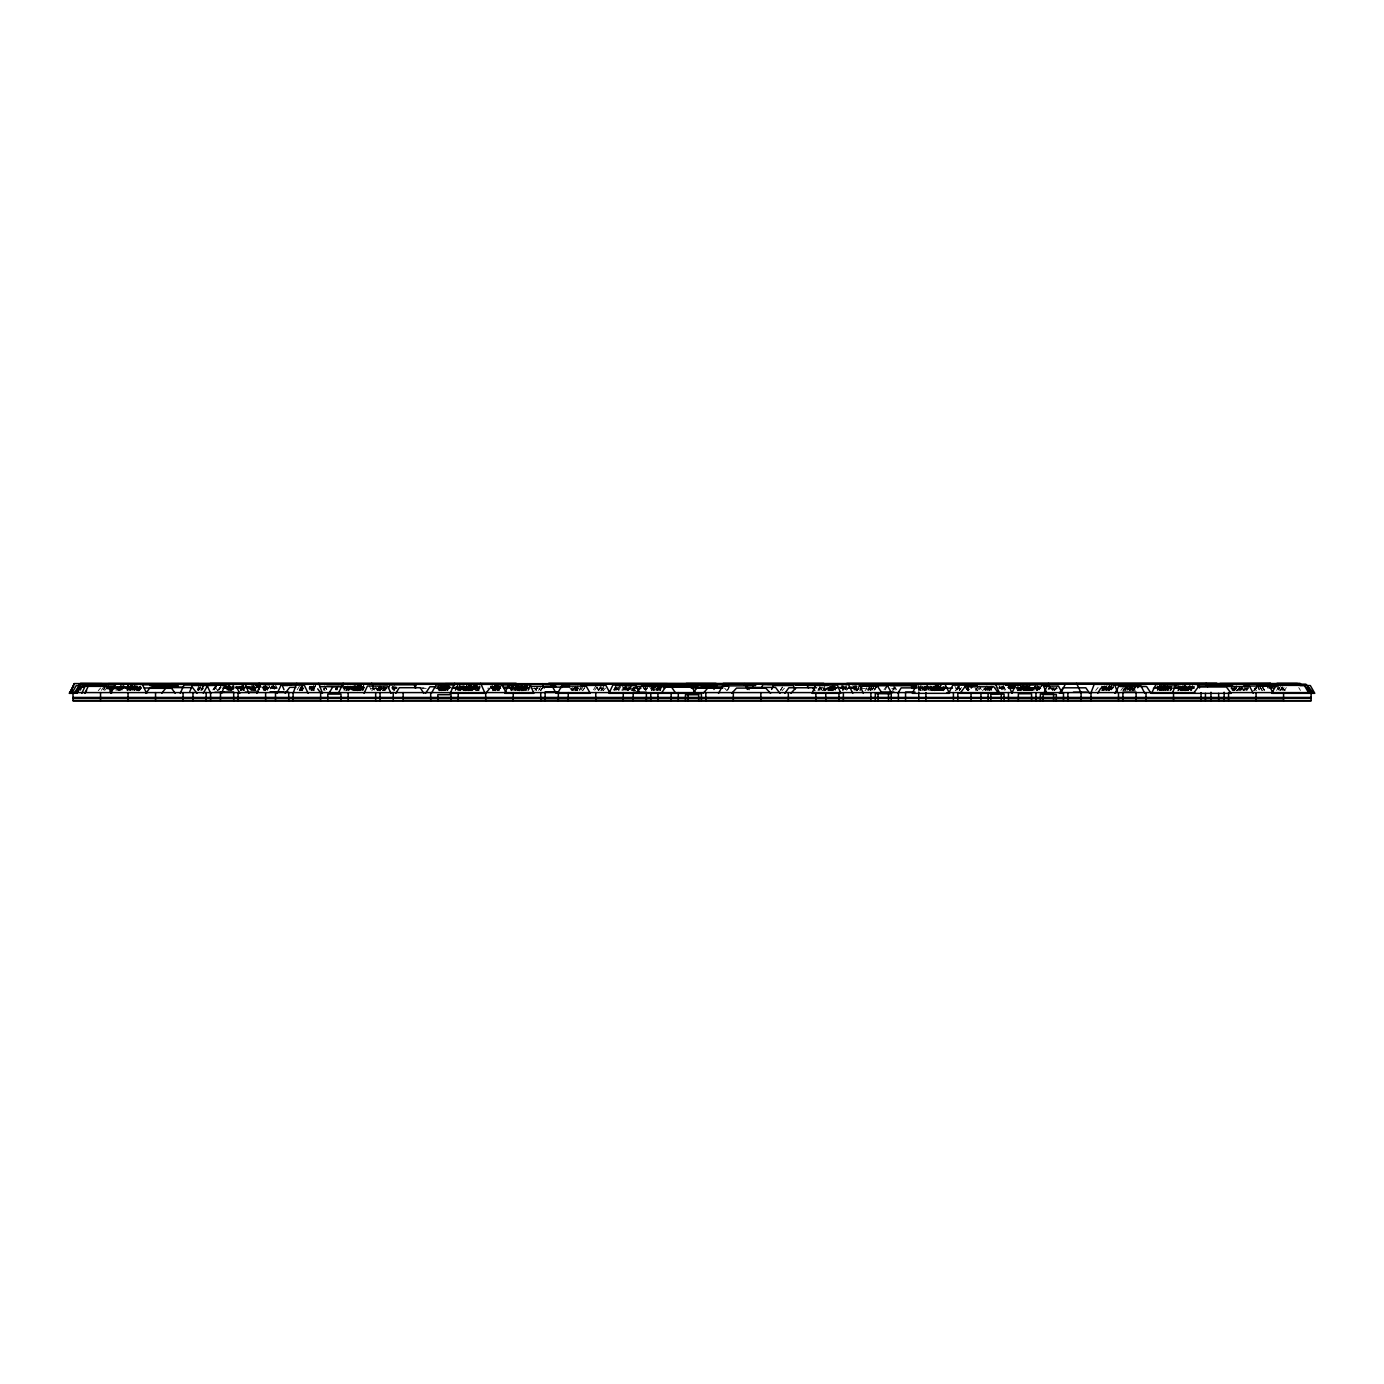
<?xml version="1.0" encoding="UTF-8"?>
<svg xmlns="http://www.w3.org/2000/svg" width="1384" height="1384" viewBox="0 0 1384 1384"><rect width="100%" height="100%" fill="white"/><g stroke="black" fill="none" stroke-linecap="round" stroke-linejoin="round"><path stroke-width="0.75" stroke-dasharray="5 3.75" d="M1162.871 689.647L1164.878 684.111M355.55 689.664L357.66 684.163M934.546 689.82L936.57 684.561M1022.257 689.803L1024.281 684.526M244.034 684.388L241.958 689.768L239.986 686.187M464.868 689.803L466.927 684.492M313.165 686.585L311.832 689.959L310.345 686.845M1107.823 689.613L1110.037 684.007M515.107 689.647L517.322 684.111M230.99 690.045L232.979 685.115M442.707 689.803L444.835 684.492M457.706 689.907L459.765 684.751M1105.176 689.889L1107.286 684.699M265.244 689.751L267.458 684.371M240.124 689.786L242.356 684.44M832.389 689.803L834.604 684.474M251.802 689.768L254.05 684.388M495.714 690.08L497.773 685.167M1021.254 689.786L1023.503 684.44M520.315 690.028L522.408 685.045M1021.444 689.613L1023.797 684.042M119.716 690.114L121.757 685.27M525.436 689.768L527.702 684.388M231.56 689.837L233.81 684.596M392.468 689.682L394.821 684.18M1109.189 689.457L1110.85 685.599M118.661 690.097L120.754 685.236M933.854 690.149L935.913 685.374M1035.786 689.37L1037.498 685.409M126.567 690.08L128.695 685.184M519.225 689.976L521.422 684.924M359.961 689.405L361.674 685.461M1109.76 690.028L1111.214 686.723M131.601 684.734L129.335 689.889L127.484 686.222M197.289 689.578L198.95 685.807M359.373 689.63L361.812 684.077M393.696 690.028L395.149 686.723M444.731 685.132L442.551 690.062L444.818 686.827M646.657 685.772L644.979 689.561L642.972 686.066M918.993 689.699L921.415 684.25M925.464 689.682L927.92 684.18M468 689.803L470.37 684.526M468.795 689.716L471.235 684.267M516.474 689.768L518.862 684.405M1024.592 689.664L1027.084 684.163M1026.461 689.613L1028.139 685.893M469.436 689.474L471.183 685.616M823.203 689.578L824.899 685.824M356.466 689.976L357.989 686.62M473.501 685.184L471.287 690.08L473.19 686.551M130.165 689.751L132.605 684.371M249.708 689.405L251.49 685.478M1234.995 689.543L1236.725 685.737M461.149 689.993L462.688 686.654M462.1 689.44L463.882 685.547M1037.066 690.028L1038.588 686.723M1190.638 689.941L1192.973 684.855M130.926 689.751L132.57 686.187M474.798 685.374L472.601 690.149L475.162 684.89M924.166 690.045L925.688 686.741M1128.963 689.734L1130.624 686.118M378.887 689.561L380.652 685.772M494.296 689.491L496.095 685.651M127.795 690.028L129.335 686.723M495.143 684.059L492.531 689.63L490.542 685.997M1001.324 689.786L1003.815 684.44M358.837 689.803L361.328 684.492M519.346 684.838L516.959 689.941L515.315 686.481M830.279 689.889L832.718 684.699M853.582 689.44L855.416 685.53M930.636 686.602L932.314 689.976L933.768 686.758M520.021 689.907L522.443 684.769M829.414 689.613L831.178 685.893M1189.686 685.132L1187.368 690.062L1189.046 686.793M346.121 689.595L347.903 685.841M439.558 689.63L442.188 684.059M633.474 689.595L635.256 685.841M359.165 690.201L361.397 685.513M455.596 690.08L457.931 685.167M1055.802 689.647L1057.566 685.962M1180.379 690.149L1182.645 685.374M818.325 689.734L820.055 686.118M989.387 689.63L991.169 685.928M1157.751 689.647L1159.515 685.945M227.582 690.114L229.9 685.253M498.949 684.561L496.423 689.82L494.053 684.526M515.211 689.768L517.789 684.388M885.293 689.872L886.954 686.395M935.999 689.561L937.816 685.772M356.657 689.699L359.286 684.25M497.167 689.716L498.915 686.101M525.903 689.526L527.754 685.703M443.243 689.889L444.921 686.447M576.038 689.543L577.872 685.755M1020.631 689.526L1022.482 685.703M1158.373 690.08L1159.948 686.827M313.32 689.734L315.967 684.336L313.303 689.803L315.241 686.412M356.415 689.63L358.214 685.928M727.655 689.595L729.472 685.841M833.687 686.343L831.992 689.837L830.002 686.308M133.66 689.889L136.203 684.699M201.147 689.578L202.998 685.807M240.262 689.855L242.823 684.63M263.842 690.045L265.451 686.758M522.235 690.097L523.827 686.845M628.907 689.734L630.689 686.118M935.359 689.682L937.158 686.014M943.542 689.613L945.376 685.893M1025.579 686.983L1027.724 690.166L1030.198 684.942M1034.523 690.062L1036.132 686.793M495.091 689.63L497.825 684.059M938.214 685.461L935.895 690.183L938.11 687.069M1165.12 689.941L1167.629 684.838M117.657 689.803L119.405 686.256M300.743 689.63L302.594 685.91M1162.318 689.647L1165.051 684.094M313.822 685.253L311.417 690.114L309.601 686.62M455.665 689.63L458.433 684.059M464.799 690.045L466.425 686.741M847.077 685.132L844.638 690.062L842.7 686.793M956.188 689.734L957.987 686.118M1020.614 689.959L1023.139 684.872M517.478 689.786L519.242 686.222M854.655 689.82L857.267 684.544M924.754 689.803L927.384 684.492M1022.862 690.028L1025.336 685.063M1105.418 690.097L1107.044 686.862M119.595 689.924L121.308 686.499M984.751 689.699L986.567 686.049M1183.441 689.976L1185.136 686.602M1255.444 689.82L1257.208 686.291M139.057 689.595L140.943 685.841M201.424 689.63L203.31 685.91L201.459 689.647M444.939 689.803L447.603 684.492M447.049 689.872L449.662 684.682M832.96 690.028L835.452 685.045L832.528 690.062M121.948 690.218L124.3 685.547M252.13 690.097L254.604 685.218M348.733 689.786L350.515 686.239L352.522 689.803M932.522 690.183L934.927 685.443M944.078 689.803L945.86 686.256M254.881 689.734L256.697 686.135M618.181 689.647L620.049 685.945M1165.536 689.786L1168.234 684.44M1170.345 689.941L1172.075 686.533M117.951 690.028L119.647 686.706M440.873 689.734L442.707 686.118M441.531 689.768L443.347 686.204M466.235 689.751L468.986 684.371M941.241 684.544L938.542 689.82L937.037 686.17L938.733 689.803L937.124 686.187M942.106 690.01L943.819 686.689M966.62 689.595L968.523 685.858M1112.58 684.146L1109.778 689.664L1111.871 685.91M118.643 690.201L121.065 685.478M313.147 689.82L315.863 684.561M438.572 689.647L441.409 684.111M1027.81 690.028L1030.371 685.045M1281.169 690.08L1282.847 686.81M263.168 689.768L265.936 684.388M358.145 689.889L360.792 684.734M457.758 689.699L460.578 684.232M938.94 689.768L941.708 684.405M299.463 689.578L301.401 685.824M356.795 689.976L359.39 684.942M455.059 690.114L456.72 686.879L480.075 686.827L477.774 690.097M471.944 689.82L474.677 684.561M1024.437 689.959L1027.066 684.872M1032.948 690.132L1035.422 685.339M1166.47 689.82L1168.286 686.291M1184.133 689.837L1185.95 686.326M361.345 689.63L363.265 685.928M465.024 690.201L467.481 685.478M829.466 686.689L827.736 690.01L830.106 686.62M198.466 689.889L200.265 686.447M1129.69 689.578L1131.645 685.807M103.281 689.786L105.149 686.222L103.194 689.786M227.443 689.889L230.142 684.734M870.467 689.959L872.249 686.585M936.587 685.547L934.131 690.218L936.362 687M312.836 689.976L314.618 686.602M460.405 690.253L462.862 685.634M619.063 689.837L620.914 686.343M831.04 689.837L833.808 684.596M134.646 690.149L137.172 685.357M1033.398 689.699L1035.336 686.049M299.93 689.734L301.85 686.135M443.503 689.664L446.427 684.163M458.744 689.803L461.581 684.492M599.272 689.63L601.244 685.928M1178.389 690.132L1180.085 686.931M103.835 689.941L105.651 686.551M120.962 689.872L123.73 684.682M874.377 689.959L876.193 686.585M1019.558 689.993L1022.24 684.976M1027.343 690.114L1029.921 685.288M1109.414 690.062L1112.044 685.132M1185.015 689.734L1186.936 686.118M255.14 689.889L256.992 686.429M361.172 689.907L363.94 684.769M440.977 686.343L439.109 689.837L437.327 686.239M512.097 689.751L514.986 684.353M518.602 689.63L520.609 685.91M575.675 690.253L577.318 687.173M1026.876 689.976L1028.675 686.62M1280.286 690.218L1281.965 687.104M511.336 690.045L514.018 685.08M613.752 689.734L615.707 686.118M1130.866 689.543L1132.908 685.755M312.23 689.924L314.082 686.499M323.821 690.253L325.482 687.173M442.326 689.682L445.285 684.18M444.679 687.035L442.966 690.183L441.167 687.191M460.889 689.63L462.896 685.928M1164.117 690.132L1165.864 686.914M1181.313 689.613L1183.337 685.893M494.123 689.941L496.891 684.855M527.961 689.872L529.847 686.412L527.512 689.889M646.034 689.82L647.954 686.291M218.949 689.647L220.973 685.945M455.613 690.166L458.208 685.409M923.578 689.959L925.429 686.585M928.128 689.786L930.065 686.222M1025.492 690.235L1028.035 685.599M335.88 689.872L338.232 685.893M357.902 684.474L354.996 689.803L352.626 686.481M441.807 690.08L444.489 685.184M493.569 689.734L496.527 684.336L499.243 689.751L496.977 686.395M493.638 689.613L495.68 685.893M1162.993 689.924L1165.795 684.821M129.992 690.253L132.518 685.634M358.56 689.907L360.445 686.481L362.4 689.872M361.605 690.183L364.2 685.443M893.13 690.287L894.791 687.242M984.526 689.786L986.481 686.222M1161.349 689.837L1163.287 686.326M1180.154 690.166L1181.901 687M1190.309 686.741L1188.493 690.045L1186.711 686.914M603.805 685.824L601.729 689.578L599.929 685.755M936.311 690.149L938.957 685.357M943.473 689.941L945.359 686.533M263.202 689.647L265.244 685.962M830.019 689.837L831.94 686.343L834.05 689.889M1240.237 689.907L1242.14 686.481M441.998 690.287L443.693 687.225M469.47 689.855L472.377 684.63M868.373 689.734L870.398 686.118M1032.845 690.305L1035.388 685.737M1054.85 690.149L1056.632 686.948M1159.533 690.166L1161.297 687M383.714 690.339L385.392 687.329M581.263 689.941L583.166 686.533M241.595 690.356L243.255 687.381M613.787 690.218L615.534 687.087M1039.159 689.751L1041.166 686.187M1133.427 690.356L1135.088 687.381M1239.441 690.166L1241.223 686.983M120.581 690.097L123.314 685.218M829.172 690.391L830.832 687.433M868.356 690.27L870.086 687.208M1109.034 685.755L1106.473 690.305L1104.588 687.346M348.716 689.699L350.775 686.049M1039.401 689.63L1041.495 685.91M1245.635 689.941L1247.555 686.533M1164.636 687.277L1162.906 690.305L1160.847 687.242M130.788 690.305L133.383 685.755M213.517 689.751L215.558 686.187M228.689 689.734L230.747 686.118M336.364 689.751L338.405 686.153M352.764 689.699L354.84 686.066M444.921 689.959L447.811 684.872M475.283 690.166L477.982 685.426M978.972 689.976L980.893 686.62M1177.888 689.889L1179.86 686.429M139.04 687.554L137.379 690.443L135.494 687.416M355.048 690.218L356.847 687.087M357.902 689.837L359.909 686.343M846.662 690.356L848.375 687.364M127.985 689.941L130.909 684.855M134.352 685.703L131.705 690.287L133.556 687.277M833.825 689.941L835.798 686.533M990.736 689.734L992.812 686.118M1023.952 689.872L1025.959 686.395M1238.178 690.166L1240.012 686.983M323.735 689.803L325.794 686.256M829.518 690.408L831.23 687.467M201.701 689.63L203.863 685.928M521.543 690.426L523.238 687.502M571.332 690.062L573.253 686.775M1157.214 689.751L1159.29 686.187M1241.396 689.682L1243.524 686.014M120.996 689.682L123.124 686.032M214.382 689.786L216.458 686.239M309.186 689.993L311.14 686.654M129.767 690.322L132.431 685.807M250.902 690.218L252.736 687.087M267.32 690.097L270.174 685.236M438.97 689.924L440.977 686.516M462.516 689.664L464.678 685.997M727.517 690.374L729.264 687.398M933.456 690.235L936.172 685.599M198.829 690.183L200.697 687.018M356.501 690.253L359.217 685.634M934.909 690.028L937.833 685.063M937.279 690.322L939.944 685.807M1101.578 690.27L1104.294 685.651M579.221 689.889L581.263 686.447M615.032 689.699L617.178 686.066M933.335 690.062L936.241 685.149M1160.328 690.408L1162.058 687.467M780.386 690.374L782.15 687.398M855.191 689.872L857.232 686.412M936.536 690.529L938.196 687.727L935.722 690.547M1178.891 690.356L1180.673 687.381M1276.584 690.46L1278.297 687.588M510.333 690.132L513.204 685.322M829.76 690.218L832.545 685.53M197.428 690.408L199.175 687.485M265.607 690.218L267.475 687.087M377.313 689.682L379.51 686.014M498.327 690.062L500.299 686.775M829.933 690.132L832.822 685.322M1048.069 689.786L1050.197 686.239M240.799 690.08L243.74 685.167M377.399 690.339L379.199 687.329M583.131 690.27L584.982 687.191M616.953 689.82L619.063 686.308M857.007 690.46L858.755 687.571M1037.308 690.201L1039.194 687.069M139.161 690.46L140.891 687.588M358.075 690.08L360.048 686.81M521.82 689.855L523.913 686.36M624.859 689.837L626.969 686.326M1133.773 690.218L1135.659 687.087M477.082 690.132L479.988 685.339M874.792 689.889L876.885 686.429M1036.253 690.27L1039.038 685.668M1188.406 690.287L1190.257 687.242M598.303 690.114L600.258 686.897M634.08 690.46L635.827 687.571M457.966 690.547L459.661 687.762M656.864 690.253L658.749 687.173M990.771 690.028L992.795 686.706M856.886 690.46L858.651 687.588M1284.577 690.478L1286.324 687.606M137.985 689.751L140.182 686.187M593.494 689.751L595.708 686.153M468.761 689.976L470.837 686.602M939.494 690.322L941.345 687.312M1178.476 690.08L1180.483 686.827M627.54 690.356L629.391 687.364L631.952 690.443M629.443 689.699L631.692 686.066M1025.215 689.941L1027.309 686.551M1126.628 690.028L1128.687 686.723M1188.06 690.287L1190.897 685.703M469.47 690.062L471.512 686.775M495.593 690.218L497.531 687.087M1242.936 690.356L1244.804 687.364M615.915 690.46L617.714 687.571M300.38 689.993L302.473 686.637M1102.235 690.183L1105.193 685.461M1125.382 690.062L1127.441 686.775M240.73 690.356L243.532 685.893M467.861 687.813L469.92 690.581L471.719 687.658M623.371 690.114L625.395 686.897M780.663 690.08L782.704 686.827M1123.843 689.941L1125.971 686.551M1159.982 690.408L1162.733 686.014M297.179 689.786L299.428 686.239M355.844 690.581L357.574 687.848L364.217 687.917M447.551 690.149L449.558 686.948M933.819 690.201L936.795 685.478M1237.607 690.27L1239.528 687.208M313.147 690.028L315.241 686.723M1231.639 689.924L1233.784 686.516M444.575 690.374L446.461 687.398M923.024 689.872L925.239 686.395L922.834 689.82M218.464 690.166L220.489 687M362.746 690.235L364.719 687.139M1111.542 689.855L1113.757 686.36M231.422 690.322L234.311 685.772M136.826 690.062L138.936 686.775M348.837 690.408L351.674 686.014M472.117 689.734L474.435 686.135M514.571 690.339L517.478 685.841M624.72 690.08L626.814 686.81M918.44 689.907L920.654 686.481M957.036 689.734L959.354 686.135M1036.633 690.374L1039.488 685.928M1109.155 690.426L1111.023 687.519M1164.065 690.339L1166.954 685.841M120.027 690.322L122.951 685.807M469.176 689.959L471.373 686.585M628.388 689.855L630.654 686.36M1183.649 690.183L1185.69 687.035M1187.109 689.872L1189.34 686.412M127.328 690.339L130.252 685.841M1029.834 690.599L1031.616 687.865M1129.621 690.028L1131.766 686.723M212.825 689.889L215.056 686.429M444.748 690.391L447.62 685.945M517.426 690.114L519.536 686.897L527.927 686.897M820.885 690.149L822.961 686.948M1023.987 686.585L1021.773 689.959L1019.524 686.689M1169.861 690.028L1172.023 686.706L1154.169 687.121M226.526 689.959L228.741 686.585M975.685 690.201L977.744 687.069M379.181 689.976L381.396 686.602M659.839 690.322L661.829 687.294M842.821 690.599L844.621 687.865M1186.745 690.322L1188.718 687.312M231.855 690.166L233.948 687M347.142 689.786L349.495 686.239M351.726 689.889L354.01 686.447M335.309 689.786L337.679 686.222M498.759 689.786L501.129 686.222M534.795 690.235L536.854 687.139M573.322 689.751L575.709 686.153M633.803 689.837L636.121 686.343M883.995 689.837L886.331 686.326M1167.871 689.959L1170.12 686.585M1282.189 690.478L1284.11 687.606M990.563 690.01L992.795 686.689M1020.406 690.478L1022.309 687.623M1025.907 690.408L1028.848 686.014M1243.922 690.46L1245.842 687.588M470.681 690.46L472.619 687.571M538.48 690.374L540.469 687.416M575.64 690.408L577.595 687.485M447.274 689.803L449.644 686.256M492.41 689.751L494.815 686.187M937.764 690.045L939.978 686.741M987.086 690.235L989.162 687.139M477.255 690.46L480.161 686.135M652.331 689.976L654.597 686.602M393.938 690.616L395.772 687.9L393.367 690.668M1254.769 690.235L1256.88 687.121M1278.141 689.889L1280.477 686.447M270.295 689.024L272.25 686.135M442.188 690.529L444.091 687.727M524.796 690.322L526.854 687.294M842.406 690.114L844.586 686.897M1129.707 690.391L1131.714 687.433M1232.884 690.287L1234.978 687.225M299.169 690.651L301.02 687.952M300.639 689.976L302.94 686.62M362.331 686.775L360.065 690.062L357.245 685.288M522.252 689.889L524.622 686.447M243.152 689.837L245.556 686.343M243.048 690.564L244.951 687.796M515.107 690.218L517.253 687.087M627.073 690.581L628.959 687.848M632.367 690.408L634.374 687.467M497.41 686.914L495.195 690.132L492.756 686.827M516.855 689.993L519.173 686.654M520.92 690.08L523.169 686.827M871.92 689.82L874.342 686.291M1026.876 689.837L1029.281 686.343L1030.907 689.907M228.637 690.616L230.505 687.9M377.469 690.512L379.441 687.692L377.036 690.512M465.664 689.872L468.069 686.395M652.988 690.339L655.064 687.329M892.369 690.374L894.427 687.416M939.667 690.599L941.57 687.865L939.338 690.581M1162.923 690.426L1164.947 687.519M579.585 690.512L581.557 687.675M1104.415 690.356L1106.491 687.381L1108.757 690.46L1105.747 686.153M118.695 690.529L120.668 687.71M464.505 690.132L466.754 686.914M535.902 690.08L538.168 686.827M874.342 689.872L876.781 686.412M1052.532 690.478L1054.539 687.623M471.46 690.512L473.449 687.675M578.893 687.606L576.886 690.478L579.031 687.485M1253.835 690.305L1255.98 687.277M214.139 689.889L216.579 686.429M659.009 689.889L661.431 686.447M446.946 690.114L449.246 686.879M540.746 690.235L542.943 687.121M626.122 690.183L628.336 687.035M925.585 690.356L927.712 687.381M200.645 690.322L202.791 687.312M469.159 690.529L471.166 687.727M525.02 690.322L527.183 687.294M621.727 690.166L624.011 686.983M941.449 690.287L943.629 687.242M1132.562 690.287L1134.742 687.242M1246.759 690.651L1248.679 687.969M310.31 690.114L312.646 686.879M493.569 690.166L495.835 687M119.768 690.183L122.034 687.035M139.248 690.668L141.168 688.004M253.912 689.924L256.369 686.516M265.019 690.426L267.112 687.519M918.716 690.08L921.069 686.81M943.248 686.81L940.895 690.08L939.407 686.654M943.196 690.616L945.151 687.9M1165.017 690.201L1167.283 687.069M819.328 690.253L821.56 687.173M975.755 690.062L978.125 686.793M1127.354 690.322L1129.534 687.294M460.422 690.062L462.792 686.793M656.95 690.08L659.303 686.827M938.11 687.865L936.12 690.599L934.079 688.177M1022.067 687.675L1020.008 690.512L1017.794 687.467M441.15 690.547L443.191 687.762M825.833 690.339L828.03 687.329L846.731 687.433M1032.464 690.097L1034.834 686.845L1038.882 686.845M101.361 690.27L103.627 687.191M384.562 690.218L386.863 687.104M854.153 690.183L856.471 687.035M459.384 690.045L461.806 686.741M614.461 690.616L616.468 687.883M573.72 690.062L576.142 686.793M656.362 690.08L658.784 686.81M830.711 690.426L832.874 687.502M1182.68 690.581L1184.721 687.848M1234.441 690.651L1236.448 687.969M134.421 690.633L136.428 687.917M301.677 690.651L303.667 687.969M383.835 690.235L386.136 687.139M932.366 690.166L934.719 686.983M956.05 690.322L958.282 687.312M1234.632 690.356L1236.846 687.364M358.75 690.287L361.034 687.225M822.926 690.599L824.951 687.865M865.052 690.685L867.024 688.021M871.539 690.132L873.944 686.914M517.772 687.416L515.557 690.374L518.014 687.571M989.214 690.408L991.411 687.467M343.924 690.183L346.277 687.035M440.925 690.581L443.001 687.813M817.788 690.27L820.106 687.208M1103.1 690.581L1105.176 687.813M439.074 690.27L441.392 687.191L450.821 687.035M445.354 687.969L443.33 690.651L440.89 688.263M594.722 690.183L597.092 687.018M1026.79 690.702L1028.779 688.056M1029.212 690.478L1031.357 687.606M460.734 690.08L463.19 686.827M937.643 690.633L939.684 687.917M1030.613 690.668L1032.637 687.986M1133.202 690.27L1135.52 687.191M115.789 690.097L118.263 686.845M139.525 690.478L141.704 687.623M352.661 690.408L354.892 687.467M130.459 690.339L132.743 687.329M378.109 690.616L380.185 687.9M477.134 690.426L479.348 687.519M988.314 690.235L990.684 687.139M1109.016 690.443L1111.231 687.554M218.862 690.166L221.302 686.983M1120.867 690.426L1123.099 687.519M523.706 690.754L525.712 688.159M1246.015 690.27L1248.385 687.191M1280.044 690.46L1282.276 687.571M936.691 690.218L939.113 687.087M1053.968 690.356L1056.286 687.364M1132.769 690.201L1135.191 687.069M1182.317 690.616L1184.41 687.9M136.981 690.166L139.455 687M382.866 690.72L384.908 688.09M632.73 690.616L634.858 687.9M356.276 690.27L358.664 687.208M661.068 687.519L658.801 690.426L656.881 687.571M384.648 690.564L386.828 687.779M1180.431 690.754L1182.455 688.159M301.868 690.633L303.996 687.917M976.983 690.72L979.059 688.09M1177.974 690.599L1180.137 687.865M492.998 690.322L495.403 687.312L499.486 687.312M516.837 690.305L519.242 687.277M959.268 690.408L961.586 687.485M354.408 690.374L356.778 687.398M828.341 690.737L830.4 688.142M1108.48 690.408L1110.816 687.467M127.691 690.754L129.75 688.177M469.885 690.426L472.203 687.519M300.795 690.685L302.923 688.021M493.033 690.633L495.195 687.917M572.509 690.581L574.723 687.848M628.336 690.478L630.62 687.606M1122.787 690.46L1125.088 687.588M379.043 690.599L381.257 687.865M631.208 690.408L633.595 687.467M985.114 690.356L987.519 687.381M1102.096 690.478L1104.415 687.623M1123.739 690.478L1126.057 687.623M198.327 690.564L200.576 687.796M827.995 690.356L830.417 687.381M572.146 690.495L574.464 687.658M651.414 690.581L653.646 687.848M654.84 690.478L657.175 687.623M382.468 690.478L384.804 687.623M472.463 690.564L474.747 687.779M540.694 690.512L543.012 687.675M1095.713 690.408L1098.118 687.467M1184.981 690.72L1187.109 688.107M371.76 690.824L373.818 688.298M379.822 690.651L382.036 687.952M574.637 690.495L576.972 687.658M598.701 690.443L601.071 687.554L603.095 690.408M1183.061 690.564L1185.361 687.779M622.523 690.616L624.772 687.9M1184.929 690.374L1187.386 687.398M1253.766 690.633L1256.015 687.917M201.493 690.772L203.621 688.211M476.667 690.702L478.847 688.056M859.291 687.986L857.077 690.668L854.637 687.952M466.927 690.72L469.107 688.09M492.773 690.824L494.867 688.298M659.511 687.883L657.244 690.616L659.511 688.021M1170.034 690.737L1172.213 688.142M1181.434 690.806L1183.545 688.263M263.79 690.616L266.074 687.883M439.801 690.754L441.963 688.177M601.659 690.651L603.926 687.952M240.747 690.547L243.1 687.762M299.757 690.806L301.885 688.263M104.682 690.478L107.087 687.623M932.072 690.806L934.2 688.281M1157.232 690.685L1159.481 688.021M1232.469 690.46L1234.909 687.588M116.844 690.529L119.214 687.727M527.927 690.754L530.124 688.159M818.567 690.564L820.92 687.779M463.882 690.495L466.304 687.658M645.359 690.754L647.539 688.177M1123.964 690.512L1126.368 687.675M985.65 690.616L987.968 687.9M1017.551 690.806L1019.714 688.263L1039.626 688.315M1159.394 690.668L1161.678 687.986M826.715 688.246L824.535 690.789L826.905 687.952L835.434 687.952M252.667 690.564L255.037 687.796M522.581 690.668L524.865 687.986M938.196 688.159L935.982 690.754L933.594 687.986M1130.295 690.702L1132.562 688.056M519.329 690.806L521.509 688.281M943.334 690.824L945.497 688.315M441.444 690.824L443.624 688.298M1108.826 690.651L1111.144 687.969M511.128 690.875L513.256 688.402M1243.714 690.651L1246.05 687.969M98.264 690.651L100.599 687.969M311.348 690.564L313.77 687.796M582.231 690.772L584.481 688.194M1238.87 690.581L1241.275 687.848M1236.777 690.651L1239.13 687.969M217.34 690.564L219.779 687.779M521.958 690.737L524.259 688.142M603.199 690.72L605.5 688.107M354.823 690.702L357.176 688.073L363.248 688.073M1240.479 690.772L1242.763 688.211M631.952 690.616L634.391 687.9M823.826 690.754L826.162 688.159L846.973 688.142M600.708 690.599L603.182 687.865M138.521 690.789L140.822 688.246M930.515 690.651L932.989 687.952M1233.507 690.789L1235.877 688.246M982.432 690.858L984.751 688.384M468.207 690.824L470.577 688.315M781.977 690.754L784.434 688.177M918.82 690.824L921.225 688.315M575.623 690.772L578.097 688.194M934.667 690.824L937.089 688.315M955.185 690.789L957.659 688.246M856.454 690.841L858.893 688.35M1106.006 690.824L1108.48 688.315M346 690.858L348.457 688.384M1177.957 690.858L1180.431 688.367M113.523 686.879L140.424 686.879M225.8 686.897L234.207 686.897M236.266 686.879L253.151 686.879L255.262 690.114M343.734 686.897L351.052 686.897L353.249 690.114M362.435 686.845L351.899 686.845L350.152 690.097L348.007 686.897M437.171 686.897L449.644 686.897M490.403 686.845L500.766 686.845M829.708 686.897L836.04 686.897M848.634 686.897L856.713 686.897M1157.18 686.897L1171.539 686.897M1173.58 686.897L1194.53 686.827M113.055 686.948L140.857 687.035M222.495 687L233.861 686.983M235.937 686.983L254.881 687M262.77 687.087L277.7 687.087M310.154 686.931L314.687 687M345.273 686.914L363.836 686.914M392.502 687.139L396.914 687.173M452.066 687.191L479.21 686.914M490.697 687.173L500.039 687M527.996 687.087L509.641 687.173L528.498 687.364L509.935 687.519L511.907 690.46M829.812 687.173L846.299 687.173M915.481 686.931L943.283 687.087M999.006 687.139L1004.161 686.983M1021.306 686.983L1027.707 687.139L1030.094 690.235M1101.612 687.139L1113.03 686.948M1173.528 687.069L1194.409 687M113.505 687.416L139.646 687.277M226.889 687.467L233.325 687.467M235.488 687.467L244.086 687.467M245.141 687.242L255.262 687.381M262.043 687.225L277.008 687.225M309.376 687.225L315.829 687.225M343.595 687.242L363.508 687.416M391.983 687.485L396.481 687.329M437.465 687.433L450.561 687.398M451.841 687.225L474.089 687.277L476.079 690.305M848.254 687.329L856.592 687.364L847.994 687.502M917.921 687.277L942.521 687.381M999.525 687.467L1004.403 687.329M1016.098 687.433L1039.713 687.433M1101.145 687.398L1113.047 687.398M1156.47 687.485L1170.829 687.277M1178.718 687.467L1194.254 687.242M117.415 687.623L139.992 687.71M223.43 687.727L234.45 687.779M235.989 687.727L255.262 687.675M262.251 687.658L277.596 687.519M310.345 687.519L314.67 687.519M343.682 687.554L358.456 687.554L360.567 690.443M391.949 687.692L396.914 687.779M437.119 687.675L450.406 687.762M452.412 687.727L480.058 687.762M490.386 687.554L500.679 687.623M830.988 687.779L835.019 687.779M837.026 687.779L845.832 687.502M918.267 687.588L942.262 687.762M999.819 687.623L1003.798 687.623M1020.458 687.71L1040.56 687.675M1101.612 687.519L1112.944 687.623M1157.457 687.623L1171.383 687.623M1179.082 687.519L1193.821 687.779M117.83 687.969L128.608 687.969L130.944 690.651M133.366 688.004L140.441 687.917M224.779 687.969L233.74 687.865M235.764 687.865L255.331 687.796M263.185 687.796L277.44 687.796M308.892 687.9L315.69 688.021M392.26 687.952L396.775 687.9M418.989 687.848L425.147 687.848M437.188 688.021L450.111 687.969M452.17 687.969L480.127 688.021M490.991 688.056L499.209 687.917M511.232 687.917L528.169 687.9M837.199 687.865L846.091 687.952M848.167 688.056L856.679 688.056M918.941 687.986L943.767 687.917M995.148 687.986L1003.348 687.986M1021.306 687.952L1040.162 687.865M1101.145 687.848L1113.324 687.883M1153.339 687.9L1172.213 687.986M1173.978 688.021L1194.15 687.865M116.931 688.142L140.061 688.177M227.287 688.194L233.619 688.142M235.678 688.142L241.837 688.142L244.241 690.737M263.79 688.073L277.561 688.107M310.431 688.263L314.704 688.263M343.924 688.177L356.432 688.177L358.681 690.754M392.433 688.298L397.191 688.09M421.982 688.315L426.22 688.315M434.299 688.159L450.596 688.177M479.193 688.09L451.668 688.298L465.906 688.367M487.67 688.177L500.662 688.315M509.554 688.298L528.515 688.142M847.683 688.159L857.059 688.107M916.848 688.177L943.836 688.315M999.732 688.09L1003.884 688.09L1005.943 690.72M1102.321 688.194L1112.822 688.194M1152.976 688.246L1172.161 688.159M1173.632 688.298L1194.651 688.159M114.232 688.453L139.403 688.453M222.322 688.557L234.259 688.557M236.249 688.557L244.639 688.557M246.75 688.557L255.158 688.557M262.51 688.54L275.866 688.54M309.065 688.367L314.964 688.367M344.668 688.436L363.144 688.384M371.102 688.575L385.323 688.575M391.828 688.402L396.118 688.402M436.86 688.402L449.61 688.367M491.355 688.367L500.956 688.471M506.163 688.402L542.476 688.575M831.888 688.488L846.783 688.488M850.157 688.557L858.391 688.557M860.467 688.557L876.228 688.557M891.694 688.575L895.794 688.575M919.685 688.471L944.943 688.557M955.548 688.557L959.787 688.557M983.886 688.557L992.241 688.557M999.49 688.367L1006.86 688.557M1021.098 688.54L1027.516 688.54M1028.468 688.575L1040.906 688.575M1048.622 688.575L1057.514 688.575M1101.699 688.471L1112.148 688.471M1157.993 688.436L1171.556 688.436M1173.701 688.436L1193.198 688.54M1230.826 688.557L1235.134 688.557M1183.355 688.35L1185.829 690.841M377.849 688.384L380.306 690.858M987.294 688.246L989.768 690.789M966.101 688.315L968.523 690.824M1106.577 688.402L1108.93 690.875M1180.085 688.246L1182.524 690.789M437.188 688.281L439.576 690.806M829.189 688.159L831.646 690.754M461.564 688.159L464.003 690.754M457.775 688.298L460.145 690.824M1028.848 688.298L1031.166 690.824M515.938 688.177L518.291 690.754M1234.684 688.367L1236.95 690.858M1104.57 688.073L1106.958 690.702M632.869 687.865L635.325 690.599M519.502 688.315L521.768 690.824M854.136 688.159L856.454 690.754M253.739 687.969L256.161 690.651M1021.807 687.986L1024.195 690.668M136.584 688.402L138.781 690.875M1231.518 688.159L1233.801 690.754M1254.129 688.021L1256.464 690.685M724.611 688.107L726.911 690.72M575.588 688.194L577.855 690.772M249.103 687.779L251.559 690.564M342.782 687.796L345.204 690.564M538.895 688.402L541.023 690.875M517.218 688.367L519.381 690.858M443.434 687.675L445.89 690.512M1018.866 688.367L1021.011 690.858M469.73 688.298L471.892 690.824M355.186 688.35L357.349 690.841L355.204 688.315M495.524 690.824L493.361 688.298L495.316 690.824M1159.74 688.056L1162.006 690.702M939.684 687.658L942.123 690.495M1189.064 687.986L1191.347 690.668M1015.752 687.9L1018.053 690.616M351.346 687.623L353.785 690.478M974.924 687.883L977.242 690.616M918.561 688.056L920.793 690.702M497.652 690.495L495.23 687.658L497.254 690.529M1241.569 687.865L1243.887 690.599M1186.399 688.021L1188.648 690.685M1029.713 687.952L1031.997 690.651M135.995 687.623L138.4 690.478M631.087 687.952L633.336 690.651M1182.178 688.159L1184.341 690.754M467.861 688.177L470.024 690.754M520.038 688.298L522.131 690.824M495.334 688.09L497.513 690.72M1180.414 687.9L1182.68 690.616M229.104 688.211L231.215 690.772M1282.881 687.917L1285.13 690.633M965.599 687.762L967.883 690.547M651.691 687.9L653.94 690.616M300.57 688.09L302.733 690.72M570.865 687.675L573.184 690.512M1126.939 687.467L1129.344 690.408M1185.067 687.485L1187.437 690.408M445.683 688.177L447.776 690.754M227.582 687.796L229.831 690.564M1132.147 687.623L1134.447 690.478M1016.496 687.381L1018.918 690.356M252.078 687.865L254.275 690.599M658.161 687.606L660.462 690.478M601.21 687.848L603.424 690.581M521.266 687.917L523.429 690.633M439.316 687.416L441.704 690.374M855.26 688.142L857.336 690.737M520.176 687.173L522.633 690.253L520.799 687.087M989.474 687.485L991.809 690.408M524.069 687.312L526.456 690.322M920.602 687.139L923.059 690.235M830.711 688.194L832.736 690.772M941.051 688.177L943.058 690.754M1021.634 687.865L1023.762 690.599M534.483 687.9L536.594 690.616M1276.861 687.191L1279.231 690.27M1164.325 687.069L1166.747 690.201M1026.461 687.71L1028.641 690.529M868.252 687.917L870.328 690.633M1123.791 687.883L1125.867 690.616M616.953 688.09L618.959 690.72M250.59 686.983L253.03 690.166M1182.593 687.121L1184.964 690.235M1019.039 687.139L1021.392 690.235M381.776 687.467L384.008 690.408M1035.751 687.762L1037.879 690.547M1163.408 687.191L1165.743 690.27M463.086 687.762L465.197 690.547M1178.666 686.793L1181.14 690.062L1179.704 686.879M1104.882 687.104L1107.235 690.218M1052.705 688.056L1054.695 690.702M625.689 687.018L628.059 690.183M469.643 687.969L471.667 690.651M1130.036 687.813L1132.112 690.581M469.159 687.191L471.477 690.27M374.683 687.035L377.036 690.183M474.02 686.827L476.459 690.08M215.644 687.883L217.686 690.616M985.114 687.312L987.363 690.322M511.077 687.519L513.239 690.426M437.88 687.71L439.956 690.529M1260.322 687.969L1262.312 690.651M931.622 687.588L933.75 690.46M360.238 687.242L362.487 690.287M491.026 686.741L493.448 690.045M820.383 687.9L822.39 690.616M130.771 687.191L133.037 690.27M1025.648 687.969L1027.62 690.651M932.055 686.602L934.529 689.976M854.326 687.329L856.523 690.339M467.671 687.762L469.695 690.547M311.435 687.104L313.701 690.218M965.496 687.069L967.779 690.201M1027.361 687.502L1029.471 690.426M491.268 686.793L493.638 690.062M346.934 687.779L348.924 690.564M651.31 686.983L653.594 690.166M523.1 687L525.366 690.166M134.888 687.467L136.999 690.408M228.55 687.312L230.695 690.322M137.224 686.395L139.697 689.872M655.064 687.035L657.296 690.183M476.702 686.879L478.985 690.114M1101.802 687.952L1103.705 690.651M929.875 687.865L931.813 690.599M928.007 686.412L930.446 689.872M569.274 687.121L571.471 690.235M1281.567 687.277L1283.712 690.305M954.891 686.308L957.365 689.82M497.306 687.675L499.278 690.512M493.742 686.914L495.991 690.132M1131.472 687.381L1133.548 690.356M633.318 688.004L635.169 690.668M1189.185 687.519L1191.209 690.426M1161.955 687.865L1163.858 690.599M1109.311 686.36L1111.733 689.855M930.55 687.277L932.643 690.305M919.011 687.416L921.052 690.374M515.54 686.654L517.841 689.993M1165.882 687.121L1168.027 690.235M526.231 690.132L524.017 686.914L525.885 690.062M253.082 687.9L254.967 690.616M1183.822 686.897L1186.053 690.114M823.757 687.917L825.625 690.633M658.663 687.467L660.687 690.408M651.639 687.848L653.542 690.581M323.199 687.952L325.05 690.651M1260.028 687.225L1262.121 690.287M392.208 687.364L394.25 690.356M466.979 687.727L468.882 690.529M870.847 686.897L873.027 690.114M1282.12 687.121L1284.231 690.235M456.599 686.775L458.831 690.062M440.095 687.242L442.153 690.287M966.62 686.741L968.852 690.045M523.706 686.187L526.128 689.751M509.295 686.135L512.218 690.46M495.853 687.571L497.79 690.46M136.86 686.429L139.179 689.889M936.778 687.173L938.819 690.253M381.309 686.447L383.593 689.889M377.642 686.239L379.995 689.786M866.298 687.865L868.097 690.599M443.468 686.499L445.734 689.924M1166.228 687.588L1168.113 690.46M1002.5 687.069L1004.559 690.201M831.127 686.204L833.479 689.768M1052.601 689.959L1050.387 686.585L1052.065 689.976M1157.526 686.723L1159.671 690.028M1052.982 687.865L1054.764 690.599M476.494 685.945L479.366 690.391M242.027 686.429L244.259 689.889M938.265 686.931L940.341 690.132M657.729 686.36L659.978 689.855M497.617 686.585L499.814 689.959M463.19 686.118L465.526 689.734M1023.381 687.329L1025.302 690.339M987.242 686.135L989.577 689.734M1133.479 687.519L1135.347 690.426M652.037 686.81L654.13 690.08M263.323 685.772L266.23 690.322M1161.055 685.651L1163.961 690.27M469.055 687.398L470.941 690.374M1262.727 687.208L1264.647 690.27M1259.665 686.516L1261.81 689.924M473.691 686.948L475.698 690.149L474.435 686.81M378.351 687.848L380.098 690.581M1190.361 686.014L1192.195 688.938M230.055 687.675L231.837 690.512M1163.858 685.426L1166.833 690.166M649.632 686.897L651.639 690.114M493.119 687.658L494.901 690.495M312.801 687.398L314.67 690.374M271.575 685.893L273.444 688.869M241.093 687.052L243.065 690.201M936.57 687.312L938.439 690.322M496.026 686.775L498.067 690.062M242.269 687.727L244.017 690.529M1165.259 686.516L1167.369 689.924M1052.515 686.551L1054.625 689.941M658.646 686.066L660.895 689.699M651.622 687.364L653.473 690.356M495.766 686.602L497.842 689.976L495.68 685.184M355.878 686.689L357.92 690.01M622.16 686.153L624.357 689.751M356.951 686.81L358.958 690.08L357.522 686.723M1104.519 686.239L1106.698 689.786M919.184 687.26L921.035 690.305M831.888 687.312L833.722 690.322M357.245 686.153L359.442 689.751M1017.032 686.706L1019.056 690.028M623.769 686.897L625.724 690.114M1165.985 686.447L1168.079 689.889M516.267 687.121L518.152 690.235M509.001 685.339L511.89 690.132M1158.27 687.087L1160.155 690.218M1024.592 687.035L1026.495 690.183M383.662 686.81L385.634 690.08M652.297 686.326L654.407 689.837M644.425 686.308L646.536 689.82M273.132 685.167L275.105 688.436M464.643 687.398L466.425 690.374M1031.218 687.416L1032.983 690.374M352.816 687.225L354.65 690.287M1298.763 687.588L1300.476 690.46M958.161 687.727L959.821 690.529M927.799 687.588L929.494 690.46M920.862 687.035L922.73 690.183M924.408 687.588L926.104 690.46M345.187 687.416L346.934 690.374M135.736 686.948L137.621 690.149M1182.888 687.467L1184.618 690.408M1025.354 686.741L1027.291 690.045M460.907 686.775L462.844 690.062L461.08 686.672M357.868 687.329L359.632 690.339M1103.567 689.993L1102.339 686.654M465.007 686.516L467.013 689.924L465.214 686.204M438.399 686.032L440.527 689.682M334.599 686.654L336.554 689.993M241.352 686.239L243.428 689.786M1186.399 689.751L1184.306 686.187L1186.157 689.768M923.007 687.623L924.668 690.478M463.069 686.066L465.197 689.699M229.779 685.928L231.941 689.63M596.175 686.775L598.078 690.062M353.214 686.897L355.082 690.114M1050.075 686.395L1052.082 689.872M1262.035 686.983L1263.869 690.166M1017.828 686.118L1019.921 689.734M930.619 686.049L932.729 689.699M466.218 686.602L468.155 689.976M383.991 686.343L385.998 689.837M378.368 687.087L380.168 690.218M1019.454 684.769L1022.395 689.907M922.523 686.672L924.426 690.01M868.91 687.364L870.622 690.356M496.423 686.551L498.361 689.941M1003.798 686.62L1005.718 689.976M476.719 684.872L479.608 689.959M379.648 686.066L381.724 689.699L379.891 685.928M1185.292 687.277L1187.005 690.305M375.427 686.049L377.486 689.699M230.038 686.308L232.028 689.82M465.059 686.637L466.962 689.993M1262.589 686.983L1264.37 690.166M309.878 686.499L311.798 689.924M1179.428 686.256L1181.4 689.803M1165.172 685.893L1167.248 689.613M263.254 687.381L264.932 690.356M1182.42 687L1184.185 690.166M1164.221 684.63L1167.144 689.855M939.044 686.066L941.068 689.699M894.514 686.118L896.521 689.734M1020.717 686.291L1022.672 689.82M855.174 686.343L857.111 689.837M464.055 687.225L465.751 690.287M921.744 686.187L923.734 689.768M628.699 685.824L630.775 689.578M352.228 686.36L354.148 689.855M1186.434 686.326L1188.354 689.837M1184.791 686.308L1186.728 689.82M831.628 686.274L833.566 689.803M461.962 686.464L463.848 689.907M134.213 684.665L137.085 689.872M1035.37 686.153L1037.343 689.751M520.159 685.893L522.201 689.613M471.252 685.184L473.916 690.08M383.057 686.481L384.942 689.907M1027.032 687.069L1028.745 690.201M526.041 684.336L528.999 689.734M311.071 686.343L312.974 689.837M524.536 684.855L527.304 689.941M931.519 686.256L933.439 689.803M465.145 687.035L466.858 690.183M372.953 686.845L374.718 690.097M352.92 685.962L354.909 689.647M345.481 687.173L347.159 690.253M128.141 686.239L130.061 689.786M1157.422 685.755L1159.463 689.543M1001.064 686.429L1002.916 689.889M474.954 684.18L477.93 689.682M358.906 684.163L361.864 689.664M273.236 684.872L275.053 688.263M130.529 686.706L132.31 690.028M1022.897 686.758L1024.662 690.045M597.179 687.173L598.822 690.253M463.467 686.343L465.335 689.837M444.8 689.682L443.52 685.945M391.551 684.769L394.302 689.907M251.663 686.637L253.462 689.993M513.481 686.377L515.35 689.855L513.827 686.343M360.895 686.377L362.764 689.855M127.397 686.551L129.214 689.941M1165.536 686.672L1167.317 690.01M324.877 686.135L326.797 689.734M1159.152 686.291L1161.038 689.82M624.859 685.928L626.831 689.63M475.681 684.163L478.604 689.664M476.823 687.191L478.449 690.27M361.587 686.153L363.508 689.751M1160.138 684.042L1163.079 689.613M938.94 686.654L940.705 689.993M643.058 686.343L644.909 689.837M335.983 686.602L337.765 689.976M1023.001 686.256L1024.869 689.803M832.857 686.308L834.708 689.82M1101.906 686.516L1103.688 689.924M940.255 686.239L942.106 689.786M893.493 686.585L895.258 689.959M833.462 686.637L835.227 689.993M353.802 684.769L356.501 689.907M350.342 686.672L352.09 690.01M843.669 685.945L845.589 689.647M1180.881 686.291L1182.715 689.82M491.977 685.478L494.434 690.201M1190.188 686.291L1192.022 689.82M476.805 686.879L478.483 690.114M930.671 687.121L932.28 690.235M357.868 686.066L359.736 689.699M324.704 685.824L326.641 689.578L324.652 685.91M136.912 685.962L138.815 689.647M469.764 684.111L472.601 689.647M342.938 684.561L345.637 689.82M1179.774 686.602L1181.504 689.976L1180.05 686.672M938.75 686.654L940.463 689.993M445.734 687.121L447.326 690.235M361.691 686.914L363.317 690.132M241.854 686.447L243.619 689.889M854.672 685.236L857.146 690.097M642.505 685.945L644.373 689.647M464.73 686.118L466.564 689.734M310.587 686.723L312.265 690.028M1179.324 686.291L1181.106 689.803M1104.691 686.827L1106.335 690.08M967.26 686.256L969.042 689.803M372.002 686.239L373.784 689.786M272.735 684.371L274.551 687.952M935.757 686.032L937.608 689.682M475.767 684.682L478.38 689.872M472.792 686.032L474.626 689.682M468.795 686.049L470.629 689.699M354.633 684.077L357.418 689.63M131.653 684.267L134.404 689.716M1278.366 686.291L1280.131 689.82M841.697 686.516L843.41 689.924M474.21 684.492L476.857 689.803M979.509 686.118L981.308 689.734M446.132 686.032L447.949 689.682M127.501 685.374L129.871 690.149M1167.058 686.551L1168.736 689.941M525.245 684.059L527.996 689.63M967.312 685.893L969.146 689.613M939.113 686.066L940.895 689.699M268.461 684.63L270.174 688.107M130.321 684.44L132.95 689.786M1188.631 686.723L1190.24 690.028M1029.073 686.066L1030.855 689.699M958.679 686.014L960.461 689.682M651.881 686.118L653.663 689.734M359.183 686.654L360.809 689.993M935.411 686.827L937.003 690.08M854.118 686.343L855.831 689.837M465.007 686.447L466.668 689.889M252.372 685.893L254.172 689.613M1159.74 686.602L1161.384 689.976L1163.494 685.357L1161.228 690.149L1159.723 686.793M519.917 686.101L521.682 689.716M940.169 686.706L941.777 690.028M518.083 686.602L519.709 689.976M228.204 684.284L230.834 689.716M133.971 685.893L135.77 689.613M1108.394 686.204L1110.106 689.768M524.242 684.561L526.768 689.82M1185.656 686.101L1187.386 689.716M1180.673 685.945L1182.438 689.647M938.456 686.014L940.203 689.682M265.97 686.897L267.51 690.114M253.134 685.253L255.452 690.114M1183.58 686.775L1185.154 690.062M998.989 685.478L1000.494 688.626M522.114 686.153L523.809 689.751M1025.492 686.066L1027.222 689.699M656.535 685.841L658.317 689.595M468.571 684.059L471.2 689.63M369.234 685.841L370.998 689.595M346.069 686.412L347.695 689.872M311.867 686.897L313.372 690.114M513.516 686.948L515.021 690.149M1159.342 685.045L1161.678 690.028M1028.796 684.44L1031.288 689.786M521.214 684.059L523.809 689.63M132.085 684.388L134.594 689.768M1164.584 686.966L1166.072 690.149M1109.968 686.101L1111.646 689.716M517.564 685.651L519.363 689.491M133.902 686.585L135.476 689.959M1169.947 686.499L1171.539 689.924M526.975 686.101L528.653 689.716M456.668 685.962L458.381 689.647M360.29 686.343L361.916 689.837M359.096 686.741L360.618 690.045M935.238 686.049L936.916 689.699M923.491 686.706L925.031 690.028M512.27 685.893L513.983 689.613M511.388 686.291L512.997 689.82M496.787 685.374L498.984 690.149M493.465 686.654L495.005 689.993M229.519 686.101L231.18 689.716M1102.287 686.429L1103.861 689.889M227.737 684.682L230.125 689.872M272.942 685.478L274.724 689.405M1037.741 686.429L1039.297 689.889M935.844 685.893L937.539 689.613M845.243 685.824L846.939 689.578M492.116 685.616L493.863 689.474M1048.207 685.893L1049.885 689.613M495.576 684.267L498.015 689.716M1180.344 686.412L1181.884 689.872M132.518 686.672L134.006 690.01M852.457 684.267L854.066 687.9M137.898 686.723L139.369 690.028M1184.479 685.357L1186.59 690.149M1169.584 686.62L1171.072 689.976M833.912 686.741L835.365 690.045M466.443 685.132L468.605 690.062M137.085 686.118L138.677 689.734M1183.891 685.91L1185.517 689.63M1184.237 685.357L1186.313 690.149M925.671 686.481L927.159 689.907M918.249 685.374L920.308 690.149M232.183 686.256L233.723 689.803M833.635 686.153L835.192 689.751M128.21 684.094L130.598 689.647M226.976 686.706L228.395 690.028M518.36 685.167L520.419 690.08M456.755 686.931L458.104 690.132M127.328 684.89L129.456 689.959M925.55 686.897L926.882 690.114M264.569 684.44L266.801 689.786L264.863 684.388M927.245 686.931L928.56 690.132M437.638 686.706L439.005 690.028M311.158 686.377L312.576 689.855M1027.084 684.544L1029.246 689.82M1103.307 686.412L1104.709 689.872M445.198 686.499L446.582 689.924L445.302 686.481M937.729 686.308L939.13 689.82M252.857 685.115L254.846 690.045M842.285 684.146L844.499 689.664M466.131 684.492L468.259 689.803M226.682 686.377L228.066 689.855M311.262 686.239L312.68 689.786M933.75 686.153L935.169 689.751M933.56 686.516L934.909 689.924M1161.903 685.876L1163.373 689.613M841.472 684.561L843.531 689.82M135.407 686.343L136.756 689.837M1101.872 686.049L1103.273 689.699M1037.637 686.014L1039.038 689.682M275.329 684.302L276.644 687.917M1185.033 684.111L1187.057 689.647M467.532 688.315L465.405 690.824L467.446 688.298M447.983 690.097L446.132 686.845L447.983 690.08M1165.812 689.803L1162.923 684.474L1165.743 689.803M227.703 689.647L225.817 685.962L227.616 689.63"/><path stroke-width="1.5" d="M293.079 693.332L296.747 683.367M1090.8 693.332L1094.19 684.353L1114.553 684.353L1117.251 691.55M221.648 693.332L225.056 684.353L292.128 684.353M415.113 687.675L416.549 683.886M75.912 693.332L79.442 684.146L142.414 684.111M1137.717 687.744L1139.188 684.007M256.87 693.332L260.434 684.405M257.735 686.62L259.085 683.264M752.36 687.883L753.83 684.25M1172.283 693.332L1175.967 684.405M664.683 688.004L666.154 684.44L708.245 684.526M1231.501 687.675L1233.075 683.886M561.835 687.623L563.461 683.8M771.615 689.44L773.275 685.547L793.24 685.547L794.9 689.44M971.257 688.073L972.796 684.561M454.575 683.385L450.233 693.332L485.04 693.332L480.681 683.385M69.892 693.332L74.234 683.575L101.88 683.679M189.833 691.377L192.463 685.478L213.43 685.478M180.231 693.332L184.037 684.942L226.838 684.89M1011.929 688.159L1013.486 684.699L1036.962 684.699M81.812 693.332L85.324 685.72L106.378 685.72M364.061 693.332L367.435 686.014L387.624 686.014L390.997 693.332M80.359 690.028L82.659 685.045L105.807 685.045M388.385 688.177L389.994 684.734L414.024 684.734L415.632 688.177M277.198 693.332L281.073 685.149L304.29 685.149L308.165 693.332M338.336 693.332L343.111 683.281M1044.453 691.689L1048.38 683.419M69.667 693.332L74.269 683.679M84.839 693.332L88.178 686.343L113.886 686.395M713.954 689.457L716.739 683.609M916.952 683.886L912.316 693.332L949.493 693.332L944.839 683.886L826.784 683.783M110.858 693.332L115.339 684.267M948.68 693.332L952.763 685.167L977.312 685.167M1011.652 693.332L1016.081 684.596M1115.054 693.332L1118.774 686.049L1141.056 686.049L1144.776 693.332M1156.038 684.405L1151.471 693.332L1231.103 693.332L1226.397 686.983L1198.198 686.983L1193.492 693.332M1060.646 693.332L1065.576 683.713M76.051 693.332L79.355 687.069L83.317 687.069M761.131 688.159L762.982 684.699L806.734 684.665L808.515 688.142M168.104 687.986L170.024 684.405M203.31 693.332L207.877 684.89M860.052 690.253L862.561 685.634L887.525 685.634L891.694 693.332M77.072 693.332L80.912 686.291L87.192 686.291M718.521 693.332L722.604 685.858L747.066 685.858L749.107 689.595M71.812 693.332L76.172 685.634L80.203 685.634M431.341 693.332L436.185 684.924L454.869 684.924M110.218 691.74L113.055 686.948M1097.668 693.332L1100.626 688.419M328.856 693.332L332.869 686.81M897.801 693.332L901.174 687.883L915.36 687.883M395.772 693.332L399.267 687.71L420.252 687.71L423.746 693.332M73.698 686.187L69.2 693.332L74.667 693.332M1115.262 693.332L1117.494 689.941M425.511 693.332L429.957 686.775L436.098 686.775M661.293 693.332L665.635 686.948L691.619 686.948L695.944 693.332L609.012 693.332L612.852 685.063L635.896 685.063L639.737 693.332M636.45 693.332L641.38 686.101L690.218 686.291M73.94 693.332L77.971 687.433M1059.331 693.332L1063.12 687.813L1085.834 687.813L1089.623 693.332M784.849 693.332L788.845 687.762L816.577 687.779M70.515 693.332L72.591 690.495M145.908 693.332L149.576 688.315L171.599 688.315L175.266 693.332M84.632 693.332L86.621 690.651M285.208 693.332L289.688 687.364L295.882 687.364M161.738 693.332L166.149 687.606L192.601 687.606L196.995 693.332M485.784 693.332L489.469 688.713M790.991 693.332L795.835 687.779M703.159 693.332L708.089 687.71L722.898 687.71M693.54 692.035L696.982 688.107L722.483 688.107M731.686 693.332L736.548 688.09L765.715 688.09L770.577 693.332M80.462 683.315L516.163 683.264M548.773 683.212L716.012 683.402M723.14 683.367L823.791 683.402M846.731 683.419L1216.813 683.229M1219.944 683.454L1270.408 683.229L1272 686.602M1276.965 683.333L1300.078 683.333M108.298 683.661L165.267 683.748M170.716 683.696L198.95 683.679M210.143 683.471L432.535 683.748M445.354 683.661L667.469 683.679M686.153 683.471L1297.483 683.523M83.144 683.783L268.738 683.973M271.16 683.938L333.907 683.8M342.921 684.007L680.495 683.817M694.976 683.938L722.05 683.938M733.468 683.956L824.362 683.765M953.074 683.852L985.027 683.783M987.899 683.938L1164.048 683.973M1176.435 683.852L1300.718 683.904M146.272 684.25L189.504 684.042M196.199 684.059L661.777 684.267L663.68 687.9M664.32 684.163L686.845 684.163M696.014 684.267L996.203 684.232M998.729 684.25L1199.807 684.094M1200.81 684.146L1269.63 684.232M1272.363 684.267L1305.942 684.163M132.605 684.371L219.243 684.353M301.366 684.336L360.636 684.353M383.437 684.353L433.486 684.336M437.846 684.544L449.039 684.578M468.986 684.371L543.964 684.353M545.504 684.544L569.966 684.596M641.813 684.336L661.656 684.336M744.748 684.388L755.283 684.388M767.463 684.371L791.077 684.371M809.588 684.353L848.478 684.492L852.786 693.332M849.24 684.336L874.653 684.388M891.261 684.596L936.293 684.371M965.098 684.457L1042.654 684.596L1047.082 693.332M1123.099 684.371L1145.589 684.371M1155.502 684.336L1198.06 684.405L1199.53 687.986M1205.205 684.457L1215.55 684.457M1271.36 684.336L1298.971 684.336M105.547 684.665L115.789 684.665M142.552 684.699L161.599 684.699M205.04 684.648L225.973 684.648M256.265 684.734L260.452 684.734M326.797 684.769L343.422 684.769M496.891 684.855L518.17 684.855M694.664 684.699L705.01 684.699M744.108 684.751L754.799 684.751M815.245 684.821L819.518 684.821M882.213 684.699L916.814 684.769M969.215 684.699L973.194 684.699M1270.426 684.682L1278.539 684.682M660.687 685.149L708.314 685.167M795.506 685.063L814.173 685.063M877.681 685.063L916.45 685.045M1005.684 685.115L1019.973 685.115M1041.408 685.115L1047.74 685.115M1113.134 685.132L1132.112 685.132M1159.55 684.924L1178.926 684.924M1206.986 685.063L1215.463 684.942M1279.871 685.045L1306.894 685.045L1311.409 693.332M194.071 685.27L219.364 685.27M551.282 685.443L555.278 685.443M581.176 685.409L605.95 685.409L610.084 693.332M615.863 685.236L634.062 685.236M693.073 685.27L707.708 685.27M796.111 685.184L800.246 685.184M870.017 685.357L889.03 685.357M969.077 685.339L973.298 685.339M150.077 685.755L178.242 685.755M255.78 685.478L260.071 685.478M283.893 685.53L288.028 685.53M624.028 685.616L634.235 685.616M693.73 685.651L698.02 685.651M702.172 685.478L716.895 685.703M747.274 685.547L755.699 685.547M807.408 685.478L828.307 685.478M890.327 685.737L916.104 685.737M1044.937 685.599L1049.159 685.599M1205.879 685.513L1231.362 685.72M1300.009 685.547L1310.319 685.547L1314.8 693.332L1271.602 693.332L1276.273 685.374L1304.282 685.374L1308.953 693.332M693.228 685.841L714.317 685.841M1008.434 685.997L1014.507 685.997M1131.645 685.807L1140.243 685.807M1197.454 685.893L1207.54 685.893M1243.524 686.014L1269.163 686.014L1273.436 693.332M152.05 686.066L174.228 686.066M701.204 686.049L727.88 686.049M858.686 686.135L877.369 686.135L882.213 693.332M1043.744 686.049L1058.483 686.049L1062.341 693.332M1257.208 686.291L1277.224 686.239M529.847 686.412L556.178 686.36M636.121 686.343L664.061 686.343M667.936 686.585L697.501 686.585M1119.743 686.533L1146.575 686.533L1151.055 693.332M1228.058 686.499L1249.7 686.499L1253.299 693.332M319.669 686.654L342.903 686.81M666.292 686.775L694.405 686.775M256.836 686.948L261.022 686.948M503.326 687.173L509.641 687.173M542.943 687.121L569.274 687.121M912.316 687.173L916.381 687.173M165.25 687.208L183.726 687.208M748.761 687.416L775.524 687.416L779.988 693.332M1008.227 687.381L1014.42 687.381M1008.348 687.502L1014.68 687.502M106.533 687.952L112.502 687.952M144.317 687.986L164.471 687.986M691.118 687.969L714.819 687.969M1008.676 687.952L1012.898 687.952M1269.716 687.969L1274.024 687.969M503.828 688.177L507.859 688.177M912.229 688.315L916.225 688.315M946.102 688.177L952.469 688.177M106.879 688.54L115.166 688.54M636.571 688.453L640.861 688.453M270.001 691.896L283.201 691.896M914.98 692.069L905.551 692.069L905.551 700.788M214.97 692.277L224.416 692.277M245.245 692.19L258.445 692.19M880.795 692.138L893.995 692.138M1073.379 692.19L1086.596 692.19M913.215 692.588L73.006 692.588L73.006 700.788L1311.098 700.788L1311.098 692.588L1228.559 692.588L1228.559 700.788M947.071 692.588L1194.686 692.588M73.006 697.432L1311.098 697.432M100.53 698.02L183.069 698.02M210.576 698.107L458.191 698.072M485.697 698.09L568.236 698.09M623.267 697.968L733.33 698.003M760.837 697.968L953.42 698.055M980.945 697.951L1063.483 697.951M1146.021 698.055L1228.559 698.055M128.037 698.263L210.576 698.263M293.114 698.349L513.222 698.28M540.729 698.436L650.774 698.436M733.33 698.193L1311.098 698.349M73.006 698.487L320.621 698.574M403.159 698.539L870.882 698.574M1008.452 698.557L1283.573 698.626M73.006 700.633L1311.098 700.633M1309.039 687.571L1313.503 693.332M317.68 688.851L321.036 693.332M812.841 687.762L814.847 690.547M670.894 686.101L675.807 693.332M1307.015 687.606L1310.838 693.332L1307.378 687.606M910.724 684.699L912.627 688.159M552.372 686.412L556.126 693.332M236.18 686.585L239.83 693.332M501.942 684.561L506.492 693.332M142.223 684.267L146.704 693.332M744.592 683.609L747.377 689.457M108.177 686.343L111.516 693.332M1206.104 683.333L1207.678 686.672M1076.579 683.419L1081.285 693.332M371.742 683.281L373.334 686.637M206.873 684.942L210.679 693.332M542.788 684.405L544.379 687.986M859.187 683.817L863.356 693.332M995.753 684.561L999.577 693.332M1008.313 684.596L1012.067 693.332M913.786 684.596L915.291 688.09M1256.862 683.886L1259.232 689.561M1270.097 683.471L1271.74 687.416M1307.396 686.741L1309.42 691.689M281.886 684.405L284.014 689.768M1266.671 684.284L1268.107 687.9M257.182 683.852L259.379 689.543M245.487 684.353L248.895 693.332M318.77 683.367L322.455 693.332M542.32 683.592L543.704 687.485M1283.573 692.588L1283.573 700.788M1256.066 692.588L1256.066 700.788M1224.148 692.225L1224.148 700.788M1218.647 693.367L1218.647 700.788M1210.948 692.225L1210.948 700.788M1205.447 693.367L1205.447 700.788M1201.035 692.588L1201.035 700.788M1173.528 692.588L1173.528 700.788M1146.021 692.588L1146.021 700.788M1136.108 700.788L1136.108 692.173L1122.908 692.173L1122.908 700.788M1118.497 692.588L1118.497 700.788M1090.99 692.588L1090.99 700.788M1081.077 692.606L1081.077 700.788M1067.877 692.606L1067.877 700.788M1063.483 692.588L1063.483 700.788M1056.321 700.788L1056.321 694.474L1043.121 694.474L1043.121 700.788M1053.57 700.788L1053.57 694.111L1040.37 694.111L1040.37 700.788M1035.959 692.588L1035.959 700.788M1031.564 700.788L1031.564 693.73L1018.347 693.73L1018.347 700.788M1008.452 692.588L1008.452 700.788M1004.057 700.788L1004.057 694.128L990.84 694.128L990.84 700.788M1001.289 692.657L1001.289 700.788M988.089 692.657L988.089 700.788M980.945 692.588L980.945 700.788M971.032 700.788L971.032 692.952L957.832 692.952L957.832 700.788M953.42 692.588L953.42 700.788M925.913 692.588L925.913 700.788M918.751 692.069L918.751 700.788M898.406 692.588L898.406 700.788M891.244 700.788L891.244 693.817L875.293 693.609L875.293 700.788M888.493 693.609L888.493 700.788M878.044 693.817L878.044 700.788M870.882 692.588L870.882 700.788M843.375 692.588L843.375 700.788M838.963 700.788L838.963 693.142L825.764 693.142L825.764 700.788M815.868 692.588L815.868 700.788M788.344 692.588L788.344 700.788M760.837 692.588L760.837 700.788M733.33 692.588L733.33 700.788M705.805 692.588L705.805 700.788M701.411 700.788L701.411 693.644L688.194 693.644L688.194 700.788M698.661 700.788L698.661 694.751L685.443 694.751L685.443 700.788M678.298 692.588L678.298 700.788M671.136 700.788L671.136 692.813L657.936 692.813L657.936 700.788M650.774 692.588L650.774 700.788M646.38 700.788L646.38 692.294L633.18 692.294L633.18 700.788M623.267 692.588L623.267 700.788M595.76 692.588L595.76 700.788M568.236 692.588L568.236 700.788M558.34 700.788L558.34 691.913L545.14 691.913L545.14 700.788M540.729 692.588L540.729 700.788M513.222 692.588L513.222 700.788M485.697 692.588L485.697 700.788M458.191 692.588L458.191 700.788M451.046 700.788L451.046 694.682L437.828 694.682L437.828 700.788M430.683 692.588L430.683 700.788M403.159 692.588L403.159 700.788M393.264 692.433L393.264 700.788M380.046 692.433L380.046 700.788M375.652 692.588L375.652 700.788M348.145 692.588L348.145 700.788M340.983 700.788L340.983 694.093L327.783 694.093L327.783 700.788M320.621 692.588L320.621 700.788M293.114 692.588L293.114 700.788M288.72 700.788L288.72 692.225L275.502 692.225L275.502 700.788M265.607 692.588L265.607 700.788M238.083 692.588L238.083 700.788M233.688 700.788L233.688 692.087L220.471 692.087L220.471 700.788M210.576 692.588L210.576 700.788M206.164 692.433L206.164 700.788M192.964 692.433L192.964 700.788M183.069 692.588L183.069 700.788M155.544 692.588L155.544 700.788M128.037 692.588L128.037 700.788M100.53 692.588L100.53 700.788M815.643 684.89L812.045 693.332L840.832 693.332L837.233 684.89L815.643 684.89M508.447 684.89L504.814 693.332L533.878 693.332L530.245 684.89L508.447 684.89M561.627 686.118L557.544 693.332L590.276 693.332L586.176 686.118L561.627 686.118M964.925 686.793L960.098 693.332L998.625 693.332L993.816 686.793L964.925 686.793"/></g></svg>
